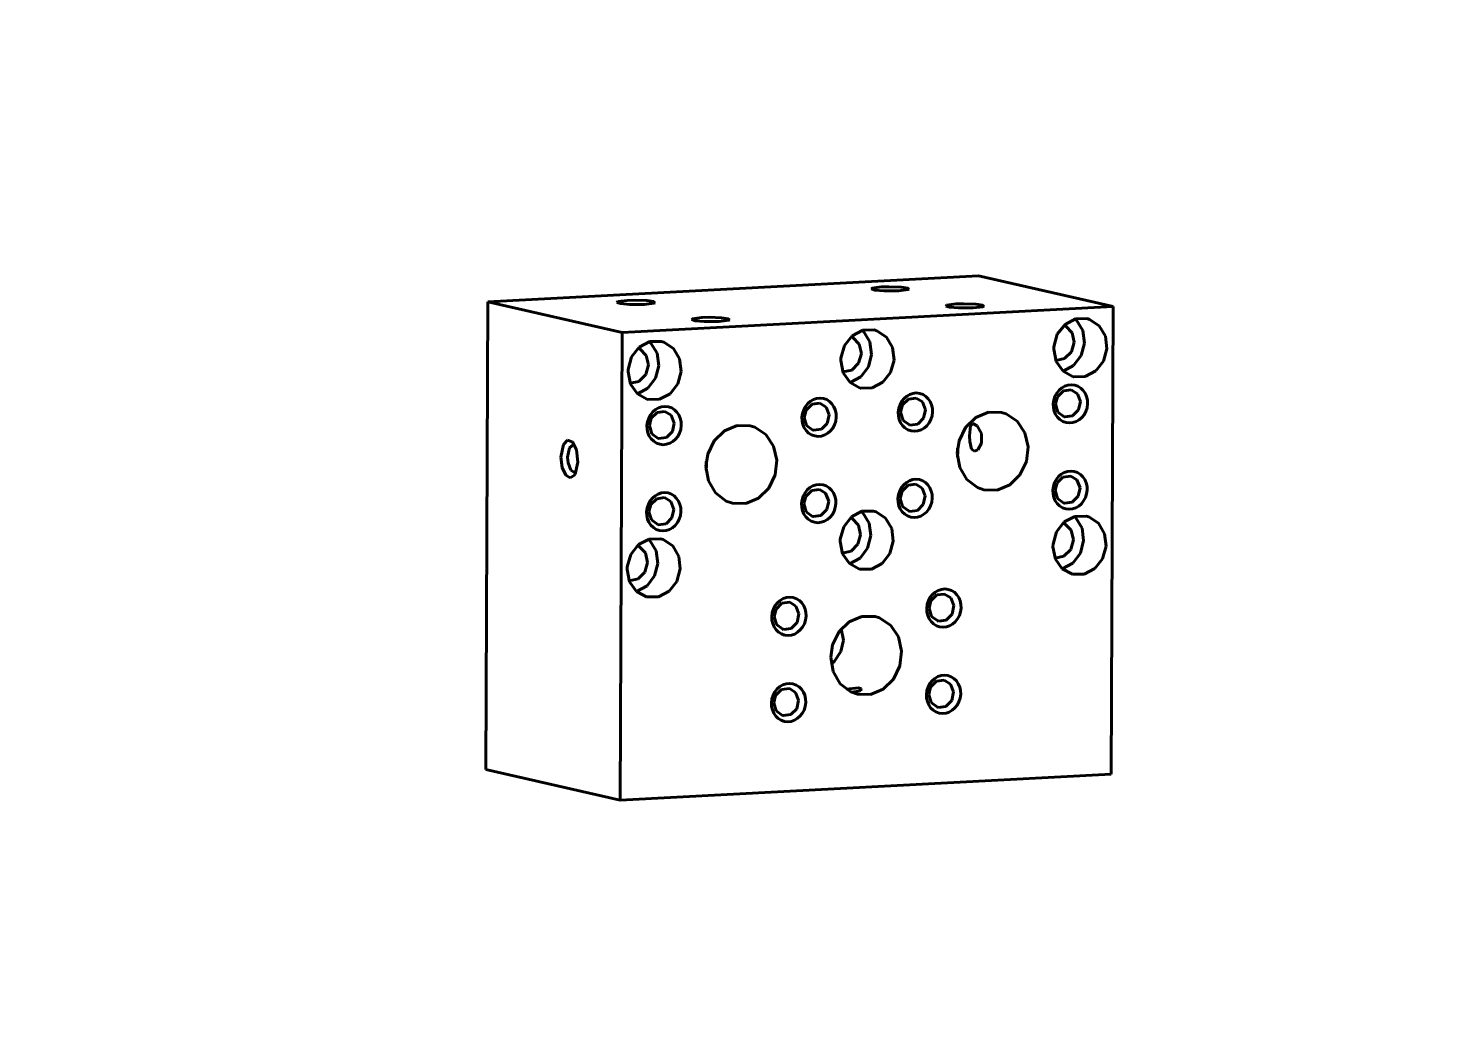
# Model space of a CAD drawing. Header units: millimetres. Extents: x 0 to 420, y 0 to 297.
# Drawn here: x 205.8 to 420, y 148.5 to 297 of the extents above; entities that cross this region are included whole.
import ezdxf

# ---------------------------------------------------------------- set-up
doc = ezdxf.new("R2010")
doc.units = ezdxf.units.MM
doc.linetypes.add('K5LT_BASIC', pattern=[0])
doc.layers.add('Системный слой (1)', color=7, linetype='Continuous', true_color=0x909090)

# ---------------------------------------------------------------- blocks, each defined once
blk = doc.blocks.new('U85')
at = {"layer": 'Системный слой (1)', "color": 5, "linetype": 'K5LT_BASIC', "lineweight": 60, "true_color": 0x0000ff}
for p, q in [((363.85, 253.17), (362.26, 252.33)), ((365.58, 253.21), (363.85, 253.17)), ((365.97, 253.09), (365.58, 253.21)), ((367.43, 252.13), (365.97, 253.09)), ((361.09, 250.84), (360.57, 248.97)), ((362.26, 252.33), (361.09, 250.84)), ((368.35, 250.56), (367.43, 252.13)), ((360.57, 248.97), (360.56, 248.61)), ((360.56, 248.61), (360.92, 246.74)), ((368.06, 246.8), (368.58, 248.67)), ((368.58, 248.67), (368.35, 250.56)), ((360.92, 246.74), (361.97, 245.27)), ((366.89, 245.31), (368.06, 246.8)), ((361.97, 245.27), (363.49, 244.45)), ((363.49, 244.45), (363.57, 244.43)), ((363.57, 244.43), (365.3, 244.47)), ((365.3, 244.47), (366.89, 245.31))]:
    blk.add_line(p, q, dxfattribs=at)
blk = doc.blocks.new('U86')
at = {"layer": 'Системный слой (1)', "color": 5, "linetype": 'K5LT_BASIC', "lineweight": 60, "true_color": 0x0000ff}
for p, q in [((362.36, 252.07), (362.09, 252.19)), ((363.32, 251.08), (362.36, 252.07)), ((363.64, 249.64), (363.32, 251.08)), ((363.23, 248.19), (363.64, 249.64)), ((360.87, 246.87), (362.2, 247.17)), ((362.2, 247.17), (363.23, 248.19))]:
    blk.add_line(p, q, dxfattribs=at)
blk = doc.blocks.new('U87')
at = {"layer": 'Системный слой (1)', "color": 5, "linetype": 'K5LT_BASIC', "lineweight": 60, "true_color": 0x0000ff}
for p, q in [((364, 252.96), (363.79, 253.16)), ((364.95, 251.4), (364, 252.96)), ((365.2, 249.51), (364.95, 251.4)), ((364.71, 247.64), (365.2, 249.51)), ((363.56, 246.12), (364.71, 247.64)), ((361.98, 245.26), (363.56, 246.12))]:
    blk.add_line(p, q, dxfattribs=at)
blk = doc.blocks.new('U88')
at = {"layer": 'Системный слой (1)', "color": 5, "linetype": 'K5LT_BASIC', "lineweight": 60, "true_color": 0x0000ff}
for p, q in [((363.87, 223.15), (363.66, 223.35)), ((364.82, 221.6), (363.87, 223.15)), ((365.07, 219.71), (364.82, 221.6)), ((364.58, 217.83), (365.07, 219.71)), ((363.44, 216.32), (364.58, 217.83)), ((361.85, 215.45), (363.44, 216.32))]:
    blk.add_line(p, q, dxfattribs=at)
blk = doc.blocks.new('U89')
at = {"layer": 'Системный слой (1)', "color": 5, "linetype": 'K5LT_BASIC', "lineweight": 60, "true_color": 0x0000ff}
for p, q in [((362.23, 222.26), (361.97, 222.38)), ((363.19, 221.27), (362.23, 222.26)), ((363.52, 219.84), (363.19, 221.27)), ((363.11, 218.39), (363.52, 219.84)), ((360.75, 217.06), (362.08, 217.36)), ((362.08, 217.36), (363.11, 218.39))]:
    blk.add_line(p, q, dxfattribs=at)
blk = doc.blocks.new('U90')
at = {"layer": 'Системный слой (1)', "color": 5, "linetype": 'K5LT_BASIC', "lineweight": 60, "true_color": 0x0000ff}
for p, q in [((297.87, 219.11), (296.71, 217.61)), ((299.47, 219.95), (297.87, 219.11)), ((301.19, 219.98), (299.47, 219.95)), ((301.59, 219.86), (301.19, 219.98)), ((303.04, 218.91), (301.59, 219.86)), ((303.97, 217.33), (303.04, 218.91)), ((296.71, 217.61), (296.19, 215.75)), ((304.19, 215.44), (303.97, 217.33)), ((296.19, 215.75), (296.17, 215.38)), ((296.17, 215.38), (296.54, 213.52)), ((303.67, 213.57), (304.19, 215.44)), ((296.54, 213.52), (297.58, 212.04)), ((300.92, 211.24), (302.51, 212.08)), ((302.51, 212.08), (303.67, 213.57)), ((297.58, 212.04), (299.11, 211.22)), ((299.11, 211.22), (299.19, 211.21)), ((299.19, 211.21), (300.92, 211.24))]:
    blk.add_line(p, q, dxfattribs=at)
blk = doc.blocks.new('U91')
at = {"layer": 'Системный слой (1)', "color": 5, "linetype": 'K5LT_BASIC', "lineweight": 60, "true_color": 0x0000ff}
for p, q in [((363.72, 223.37), (362.13, 222.53)), ((365.45, 223.4), (363.72, 223.37)), ((365.85, 223.29), (365.45, 223.4)), ((367.3, 222.33), (365.85, 223.29)), ((360.97, 221.04), (360.45, 219.17)), ((362.13, 222.53), (360.97, 221.04)), ((368.23, 220.76), (367.3, 222.33)), ((368.45, 218.86), (368.23, 220.76)), ((360.45, 219.17), (360.43, 218.8)), ((360.43, 218.8), (360.8, 216.94)), ((367.93, 216.99), (368.45, 218.86)), ((360.8, 216.94), (361.84, 215.46)), ((366.77, 215.5), (367.93, 216.99)), ((361.84, 215.46), (363.37, 214.65)), ((363.37, 214.65), (363.44, 214.63)), ((363.44, 214.63), (365.17, 214.66)), ((365.17, 214.66), (366.77, 215.5))]:
    blk.add_line(p, q, dxfattribs=at)
blk = doc.blocks.new('U92')
at = {"layer": 'Системный слой (1)', "color": 5, "linetype": 'K5LT_BASIC', "lineweight": 60, "true_color": 0x0000ff}
for p, q in [((299.74, 249.53), (299.53, 249.73)), ((300.69, 247.98), (299.74, 249.53)), ((300.94, 246.09), (300.69, 247.98)), ((299.3, 242.7), (300.45, 244.21)), ((300.45, 244.21), (300.94, 246.09)), ((297.72, 241.84), (299.3, 242.7))]:
    blk.add_line(p, q, dxfattribs=at)
blk = doc.blocks.new('U93')
at = {"layer": 'Системный слой (1)', "color": 5, "linetype": 'K5LT_BASIC', "lineweight": 60, "true_color": 0x0000ff}
for p, q in [((298, 248.91), (296.83, 247.42)), ((299.59, 249.75), (298, 248.91)), ((301.32, 249.78), (299.59, 249.75)), ((301.71, 249.67), (301.32, 249.78)), ((303.17, 248.71), (301.71, 249.67)), ((304.09, 247.14), (303.17, 248.71)), ((296.83, 247.42), (296.32, 245.55)), ((304.32, 245.24), (304.09, 247.14)), ((296.32, 245.55), (296.3, 245.18)), ((296.3, 245.18), (296.67, 243.32)), ((303.8, 243.38), (304.32, 245.24)), ((296.67, 243.32), (297.71, 241.85)), ((302.64, 241.88), (303.8, 243.38)), ((297.71, 241.85), (299.23, 241.03)), ((299.23, 241.03), (299.31, 241.01)), ((299.31, 241.01), (301.04, 241.04)), ((301.04, 241.04), (302.64, 241.88))]:
    blk.add_line(p, q, dxfattribs=at)
blk = doc.blocks.new('U94')
at = {"layer": 'Системный слой (1)', "color": 5, "linetype": 'K5LT_BASIC', "lineweight": 60, "true_color": 0x0000ff}
for p, q in [((297.97, 218.84), (297.71, 218.96)), ((298.94, 217.85), (297.97, 218.84)), ((298.85, 214.97), (299.26, 216.42)), ((299.26, 216.42), (298.94, 217.85)), ((297.82, 213.94), (298.85, 214.97)), ((296.49, 213.64), (297.82, 213.94))]:
    blk.add_line(p, q, dxfattribs=at)
blk = doc.blocks.new('U95')
at = {"layer": 'Системный слой (1)', "color": 5, "linetype": 'K5LT_BASIC', "lineweight": 60, "true_color": 0x0000ff}
for p, q in [((299.61, 219.73), (299.4, 219.93)), ((300.56, 218.17), (299.61, 219.73)), ((300.81, 216.28), (300.56, 218.17)), ((299.18, 212.9), (300.32, 214.41)), ((300.32, 214.41), (300.81, 216.28)), ((297.6, 212.03), (299.18, 212.9))]:
    blk.add_line(p, q, dxfattribs=at)
blk = doc.blocks.new('U96')
at = {"layer": 'Системный слой (1)', "color": 5, "linetype": 'K5LT_BASIC', "lineweight": 60, "true_color": 0x0000ff}
for p, q in [((298.1, 248.64), (297.83, 248.77)), ((299.06, 247.66), (298.1, 248.64)), ((299.39, 246.22), (299.06, 247.66)), ((297.95, 243.74), (298.97, 244.77)), ((298.97, 244.77), (299.39, 246.22)), ((296.62, 243.45), (297.95, 243.74))]:
    blk.add_line(p, q, dxfattribs=at)
blk = doc.blocks.new('U97')
at = {"layer": 'Системный слой (1)', "color": 5, "linetype": 'K5LT_BASIC', "lineweight": 60, "true_color": 0x0000ff}
for p, q in [((286.17, 232.33), (286.54, 234.24)), ((286.54, 234.24), (287.19, 234.87)), ((287.19, 234.87), (287.87, 234.64)), ((287.87, 234.64), (287.96, 234.54)), ((287.96, 234.54), (288.51, 233.43)), ((286.36, 230.76), (286.17, 232.33)), ((288.73, 231.56), (288.31, 229.75)), ((288.51, 233.43), (288.73, 231.56)), ((286.9, 229.6), (286.36, 230.76)), ((287.56, 229.19), (286.9, 229.6)), ((288.22, 229.61), (287.56, 229.19)), ((288.31, 229.75), (288.22, 229.61))]:
    blk.add_line(p, q, dxfattribs=at)
blk = doc.blocks.new('U98')
at = {"layer": 'Системный слой (1)', "color": 5, "linetype": 'K5LT_BASIC', "lineweight": 60, "true_color": 0x0000ff}
for p, q in [((287.17, 232.29), (287.46, 233.7)), ((287.46, 233.7), (288.01, 234.17)), ((288.01, 234.17), (288.23, 234.13)), ((287.25, 231.44), (287.17, 232.29)), ((287.67, 230.34), (287.25, 231.44)), ((288.23, 229.98), (287.67, 230.34)), ((288.45, 230.05), (288.23, 229.98))]:
    blk.add_line(p, q, dxfattribs=at)
blk = doc.blocks.new('U99')
at = {"layer": 'Системный слой (1)', "color": 5, "linetype": 'K5LT_BASIC', "lineweight": 60, "true_color": 0x0000ff}
for p, q in [((344.41, 255.24), (344.27, 255.1)), ((344.27, 255.1), (344.82, 254.94)), ((345.84, 255.42), (344.41, 255.24)), ((344.82, 254.94), (346.17, 254.82)), ((346.92, 255.45), (345.84, 255.42)), ((348.81, 255.39), (346.92, 255.45)), ((348.39, 254.82), (349.88, 255)), ((349.81, 255.24), (348.81, 255.39)), ((350.03, 255.07), (349.81, 255.24)), ((349.88, 255), (350.03, 255.07)), ((346.17, 254.82), (348.39, 254.82))]:
    blk.add_line(p, q, dxfattribs=at)
blk = doc.blocks.new('U100')
at = {"layer": 'Системный слой (1)', "color": 5, "linetype": 'K5LT_BASIC', "lineweight": 60, "true_color": 0x0000ff}
for p, q in [((294.75, 255.78), (294.61, 255.64)), ((294.61, 255.64), (295.17, 255.47)), ((296.19, 255.96), (294.75, 255.78)), ((295.17, 255.47), (296.52, 255.36)), ((297.27, 255.99), (296.19, 255.96)), ((296.52, 255.36), (298.73, 255.36)), ((299.16, 255.92), (297.27, 255.99)), ((298.73, 255.36), (300.22, 255.54)), ((300.15, 255.78), (299.16, 255.92)), ((300.38, 255.61), (300.15, 255.78)), ((300.22, 255.54), (300.38, 255.61))]:
    blk.add_line(p, q, dxfattribs=at)
blk = doc.blocks.new('U101')
at = {"layer": 'Системный слой (1)', "color": 5, "linetype": 'K5LT_BASIC', "lineweight": 60, "true_color": 0x0000ff}
for p, q in [((306.03, 253.2), (305.89, 253.06)), ((305.89, 253.06), (306.45, 252.89)), ((307.46, 253.38), (306.03, 253.2)), ((306.45, 252.89), (307.79, 252.77)), ((308.54, 253.41), (307.46, 253.38)), ((307.79, 252.77), (310.01, 252.78)), ((310.43, 253.34), (308.54, 253.41)), ((310.01, 252.78), (311.5, 252.96)), ((311.43, 253.2), (310.43, 253.34)), ((311.65, 253.03), (311.43, 253.2)), ((311.5, 252.96), (311.65, 253.03))]:
    blk.add_line(p, q, dxfattribs=at)
blk = doc.blocks.new('U102')
at = {"layer": 'Системный слой (1)', "color": 5, "linetype": 'K5LT_BASIC', "lineweight": 60, "true_color": 0x0000ff}
for p, q in [((333.13, 257.82), (332.99, 257.68)), ((332.99, 257.68), (333.55, 257.52)), ((334.56, 258), (333.13, 257.82)), ((333.55, 257.52), (334.89, 257.4)), ((335.64, 258.03), (334.56, 258)), ((334.89, 257.4), (337.11, 257.4)), ((337.53, 257.97), (335.64, 258.03)), ((337.11, 257.4), (338.6, 257.58)), ((338.53, 257.83), (337.53, 257.97)), ((338.75, 257.66), (338.53, 257.83)), ((338.6, 257.58), (338.75, 257.66))]:
    blk.add_line(p, q, dxfattribs=at)
blk = doc.blocks.new('U103')
at = {"layer": 'Системный слой (1)', "color": 5, "linetype": 'K5LT_BASIC', "lineweight": 60, "true_color": 0x0000ff}
for p, q in [((362.01, 242.32), (361.11, 241.43)), ((363.17, 242.48), (362.01, 242.32)), ((364.12, 241.88), (363.17, 242.48)), ((361.11, 241.43), (360.83, 240.33)), ((360.83, 240.33), (361.19, 239.11)), ((364.57, 240.71), (364.12, 241.88)), ((364.3, 239.43), (364.57, 240.71)), ((361.19, 239.11), (362.14, 238.41)), ((362.14, 238.41), (362.24, 238.38)), ((362.24, 238.38), (363.41, 238.53)), ((363.41, 238.53), (364.3, 239.43))]:
    blk.add_line(p, q, dxfattribs=at)
blk = doc.blocks.new('U104')
at = {"layer": 'Системный слой (1)', "color": 5, "linetype": 'K5LT_BASIC', "lineweight": 60, "true_color": 0x0000ff}
for p, q in [((324.08, 240.3), (323.18, 239.41)), ((325.24, 240.46), (324.08, 240.3)), ((326.19, 239.86), (325.24, 240.46)), ((323.18, 239.41), (322.9, 238.31)), ((322.9, 238.31), (323.26, 237.09)), ((326.64, 238.69), (326.19, 239.86)), ((326.37, 237.41), (326.64, 238.69)), ((323.26, 237.09), (324.21, 236.39)), ((324.21, 236.39), (324.31, 236.36)), ((324.31, 236.36), (325.48, 236.51)), ((325.48, 236.51), (326.37, 237.41))]:
    blk.add_line(p, q, dxfattribs=at)
blk = doc.blocks.new('U105')
at = {"layer": 'Системный слой (1)', "color": 5, "linetype": 'K5LT_BASIC', "lineweight": 60, "true_color": 0x0000ff}
for p, q in [((341.96, 197.6), (341.69, 196.5)), ((342.86, 198.49), (341.96, 197.6)), ((344.03, 198.64), (342.86, 198.49)), ((344.97, 198.05), (344.03, 198.64)), ((345.43, 196.88), (344.97, 198.05)), ((341.69, 196.5), (342.05, 195.28)), ((342.05, 195.28), (343, 194.57)), ((344.26, 194.7), (345.16, 195.6)), ((345.16, 195.6), (345.43, 196.88)), ((343, 194.57), (343.09, 194.55)), ((343.09, 194.55), (344.26, 194.7))]:
    blk.add_line(p, q, dxfattribs=at)
blk = doc.blocks.new('U106')
at = {"layer": 'Системный слой (1)', "color": 5, "linetype": 'K5LT_BASIC', "lineweight": 60, "true_color": 0x0000ff}
for p, q in [((337.67, 227.17), (337.39, 226.07)), ((338.57, 228.06), (337.67, 227.17)), ((339.74, 228.22), (338.57, 228.06)), ((340.68, 227.62), (339.74, 228.22)), ((341.14, 226.45), (340.68, 227.62)), ((337.39, 226.07), (337.75, 224.85)), ((339.97, 224.27), (340.86, 225.17)), ((340.86, 225.17), (341.14, 226.45)), ((337.75, 224.85), (338.71, 224.15)), ((338.71, 224.15), (338.8, 224.12)), ((338.8, 224.12), (339.97, 224.27))]:
    blk.add_line(p, q, dxfattribs=at)
blk = doc.blocks.new('U107')
at = {"layer": 'Системный слой (1)', "color": 5, "linetype": 'K5LT_BASIC', "lineweight": 60, "true_color": 0x0000ff}
for p, q in [((361.95, 229.31), (361.06, 228.41)), ((363.12, 229.46), (361.95, 229.31)), ((364.06, 228.87), (363.12, 229.46)), ((361.06, 228.41), (360.78, 227.31)), ((360.78, 227.31), (361.14, 226.09)), ((364.52, 227.7), (364.06, 228.87)), ((364.25, 226.41), (364.52, 227.7)), ((361.14, 226.09), (362.09, 225.39)), ((362.09, 225.39), (362.18, 225.37)), ((362.18, 225.37), (363.35, 225.52)), ((363.35, 225.52), (364.25, 226.41))]:
    blk.add_line(p, q, dxfattribs=at)
blk = doc.blocks.new('U108')
at = {"layer": 'Системный слой (1)', "color": 5, "linetype": 'K5LT_BASIC', "lineweight": 60, "true_color": 0x0000ff}
for p, q in [((337.73, 240.18), (337.45, 239.08)), ((338.62, 241.08), (337.73, 240.18)), ((339.79, 241.23), (338.62, 241.08)), ((340.73, 240.64), (339.79, 241.23)), ((341.19, 239.47), (340.73, 240.64)), ((337.45, 239.08), (337.81, 237.86)), ((337.81, 237.86), (338.76, 237.16)), ((340.02, 237.29), (340.92, 238.18)), ((340.92, 238.18), (341.19, 239.47)), ((338.76, 237.16), (338.85, 237.14)), ((338.85, 237.14), (340.02, 237.29))]:
    blk.add_line(p, q, dxfattribs=at)
blk = doc.blocks.new('U109')
at = {"layer": 'Системный слой (1)', "color": 5, "linetype": 'K5LT_BASIC', "lineweight": 60, "true_color": 0x0000ff}
for p, q in [((319.48, 197.25), (318.58, 196.35)), ((320.65, 197.4), (319.48, 197.25)), ((321.59, 196.81), (320.65, 197.4)), ((318.58, 196.35), (318.3, 195.25)), ((318.3, 195.25), (318.66, 194.03)), ((322.05, 195.64), (321.59, 196.81)), ((321.77, 194.35), (322.05, 195.64)), ((318.66, 194.03), (319.62, 193.33)), ((319.62, 193.33), (319.71, 193.31)), ((319.71, 193.31), (320.88, 193.46)), ((320.88, 193.46), (321.77, 194.35))]:
    blk.add_line(p, q, dxfattribs=at)
blk = doc.blocks.new('U110')
at = {"layer": 'Системный слой (1)', "color": 5, "linetype": 'K5LT_BASIC', "lineweight": 60, "true_color": 0x0000ff}
for p, q in [((319.53, 210.26), (318.64, 209.37)), ((320.7, 210.41), (319.53, 210.26)), ((321.64, 209.82), (320.7, 210.41)), ((318.64, 209.37), (318.36, 208.27)), ((318.36, 208.27), (318.72, 207.05)), ((322.1, 208.65), (321.64, 209.82)), ((321.83, 207.37), (322.1, 208.65)), ((318.72, 207.05), (319.67, 206.35)), ((319.67, 206.35), (319.76, 206.32)), ((319.76, 206.32), (320.93, 206.47)), ((320.93, 206.47), (321.83, 207.37))]:
    blk.add_line(p, q, dxfattribs=at)
blk = doc.blocks.new('U111')
at = {"layer": 'Системный слой (1)', "color": 5, "linetype": 'K5LT_BASIC', "lineweight": 60, "true_color": 0x0000ff}
for p, q in [((342.02, 210.61), (341.74, 209.51)), ((342.91, 211.51), (342.02, 210.61)), ((344.08, 211.66), (342.91, 211.51)), ((345.03, 211.07), (344.08, 211.66)), ((345.48, 209.9), (345.03, 211.07)), ((341.74, 209.51), (342.1, 208.29)), ((342.1, 208.29), (343.05, 207.59)), ((344.32, 207.72), (345.21, 208.61)), ((345.21, 208.61), (345.48, 209.9)), ((343.05, 207.59), (343.15, 207.57)), ((343.15, 207.57), (344.32, 207.72))]:
    blk.add_line(p, q, dxfattribs=at)
blk = doc.blocks.new('U112')
at = {"layer": 'Системный слой (1)', "color": 5, "linetype": 'K5LT_BASIC', "lineweight": 60, "true_color": 0x0000ff}
for p, q in [((324.02, 227.29), (323.13, 226.39)), ((325.19, 227.44), (324.02, 227.29)), ((326.13, 226.85), (325.19, 227.44)), ((323.13, 226.39), (322.85, 225.29)), ((322.85, 225.29), (323.21, 224.07)), ((326.59, 225.68), (326.13, 226.85)), ((326.32, 224.39), (326.59, 225.68)), ((323.21, 224.07), (324.16, 223.37)), ((324.16, 223.37), (324.25, 223.35)), ((324.25, 223.35), (325.42, 223.5)), ((325.42, 223.5), (326.32, 224.39))]:
    blk.add_line(p, q, dxfattribs=at)
blk = doc.blocks.new('U113')
at = {"layer": 'Системный слой (1)', "color": 5, "linetype": 'K5LT_BASIC', "lineweight": 60, "true_color": 0x0000ff}
for p, q in [((299.8, 238.17), (299.52, 237.06)), ((300.69, 239.06), (299.8, 238.17)), ((301.86, 239.21), (300.69, 239.06)), ((302.8, 238.62), (301.86, 239.21)), ((303.26, 237.45), (302.8, 238.62)), ((299.52, 237.06), (299.88, 235.84)), ((299.88, 235.84), (300.83, 235.14)), ((302.09, 235.27), (302.99, 236.16)), ((302.99, 236.16), (303.26, 237.45)), ((300.83, 235.14), (300.92, 235.12)), ((300.92, 235.12), (302.09, 235.27))]:
    blk.add_line(p, q, dxfattribs=at)
blk = doc.blocks.new('U114')
at = {"layer": 'Системный слой (1)', "color": 5, "linetype": 'K5LT_BASIC', "lineweight": 60, "true_color": 0x0000ff}
for p, q in [((299.74, 225.15), (299.46, 224.05)), ((300.64, 226.04), (299.74, 225.15)), ((301.81, 226.2), (300.64, 226.04)), ((302.75, 225.6), (301.81, 226.2)), ((303.21, 224.43), (302.75, 225.6)), ((299.46, 224.05), (299.82, 222.83)), ((299.82, 222.83), (300.78, 222.13)), ((302.04, 222.25), (302.93, 223.15)), ((302.93, 223.15), (303.21, 224.43)), ((300.78, 222.13), (300.87, 222.1)), ((300.87, 222.1), (302.04, 222.25))]:
    blk.add_line(p, q, dxfattribs=at)
blk = doc.blocks.new('U115')
at = {"layer": 'Системный слой (1)', "color": 5, "linetype": 'K5LT_BASIC', "lineweight": 60, "true_color": 0x0000ff}
for p, q in [((346.06, 233.08), (346.04, 233.65)), ((346.01, 232.38), (346.06, 233.08))]:
    blk.add_line(p, q, dxfattribs=at)
blk = doc.blocks.new('U116')
at = {"layer": 'Системный слой (1)', "color": 5, "linetype": 'K5LT_BASIC', "lineweight": 60, "true_color": 0x0000ff}
for p, q in [((348.78, 238.3), (347.24, 236.79)), ((350.69, 239.09), (348.78, 238.3)), ((352.69, 239.06), (350.69, 239.09)), ((353.37, 238.85), (352.69, 239.06)), ((355.05, 237.74), (353.37, 238.85)), ((347.24, 236.79), (346.26, 234.79)), ((356.21, 236), (355.05, 237.74)), ((356.69, 233.86), (356.21, 236)), ((346.26, 234.79), (345.99, 232.93)), ((356.43, 231.64), (356.69, 233.86)), ((345.99, 232.93), (346.36, 230.76)), ((355.46, 229.64), (356.43, 231.64)), ((346.36, 230.76), (347.42, 228.94)), ((353.91, 228.13), (355.46, 229.64)), ((347.42, 228.94), (349.03, 227.71)), ((349.03, 227.71), (350.01, 227.37)), ((350.01, 227.37), (352.01, 227.34)), ((352.01, 227.34), (353.91, 228.13))]:
    blk.add_line(p, q, dxfattribs=at)
blk = doc.blocks.new('U117')
at = {"layer": 'Системный слой (1)', "color": 5, "linetype": 'K5LT_BASIC', "lineweight": 60, "true_color": 0x0000ff}
for p, q in [((347.86, 235.52), (348.01, 237.04)), ((348.01, 237.04), (348.36, 237.39)), ((348.36, 237.39), (349.01, 237.02)), ((349.01, 237.02), (349.65, 235.87)), ((349.65, 235.87), (349.67, 234.44)), ((347.88, 234.69), (347.86, 235.52)), ((348.12, 233.5), (347.88, 234.69)), ((348.59, 233.19), (348.12, 233.5)), ((349.67, 234.44), (349.08, 233.42)), ((349.08, 233.42), (348.59, 233.19))]:
    blk.add_line(p, q, dxfattribs=at)
blk = doc.blocks.new('U118')
at = {"layer": 'Системный слой (1)', "color": 5, "linetype": 'K5LT_BASIC', "lineweight": 60, "true_color": 0x0000ff}
for p, q in [((308.13, 231.06), (308.11, 231.63)), ((308.08, 230.36), (308.13, 231.06))]:
    blk.add_line(p, q, dxfattribs=at)
blk = doc.blocks.new('U119')
at = {"layer": 'Системный слой (1)', "color": 5, "linetype": 'K5LT_BASIC', "lineweight": 60, "true_color": 0x0000ff}
for p, q in [((310.85, 236.28), (309.31, 234.77)), ((312.76, 237.07), (310.85, 236.28)), ((314.76, 237.04), (312.76, 237.07)), ((315.44, 236.83), (314.76, 237.04)), ((317.12, 235.72), (315.44, 236.83)), ((318.28, 233.98), (317.12, 235.72)), ((309.31, 234.77), (308.33, 232.77)), ((318.76, 231.84), (318.28, 233.98)), ((308.33, 232.77), (308.06, 230.91)), ((318.5, 229.62), (318.76, 231.84)), ((308.06, 230.91), (308.43, 228.74)), ((317.53, 227.62), (318.5, 229.62)), ((308.43, 228.74), (309.49, 226.92)), ((315.98, 226.11), (317.53, 227.62)), ((309.49, 226.92), (311.1, 225.69)), ((311.1, 225.69), (312.08, 225.35)), ((312.08, 225.35), (314.08, 225.32)), ((314.08, 225.32), (315.98, 226.11))]:
    blk.add_line(p, q, dxfattribs=at)
blk = doc.blocks.new('U120')
at = {"layer": 'Системный слой (1)', "color": 5, "linetype": 'K5LT_BASIC', "lineweight": 60, "true_color": 0x0000ff}
for p, q in [((331.6, 208.28), (329.69, 207.48)), ((333.6, 208.25), (331.6, 208.28)), ((334.28, 208.04), (333.6, 208.25)), ((335.96, 206.93), (334.28, 208.04)), ((328.15, 205.98), (327.17, 203.98)), ((329.69, 207.48), (328.15, 205.98)), ((337.12, 205.18), (335.96, 206.93)), ((327.17, 203.98), (326.9, 202.12)), ((337.6, 203.05), (337.12, 205.18)), ((326.9, 202.12), (327.27, 199.95)), ((337.34, 200.83), (337.6, 203.05)), ((327.27, 199.95), (328.33, 198.12)), ((336.37, 198.82), (337.34, 200.83)), ((328.33, 198.12), (329.94, 196.89)), ((332.92, 196.52), (334.82, 197.32)), ((334.82, 197.32), (336.37, 198.82)), ((329.94, 196.89), (330.92, 196.55)), ((330.92, 196.55), (332.92, 196.52))]:
    blk.add_line(p, q, dxfattribs=at)
blk = doc.blocks.new('U121')
at = {"layer": 'Системный слой (1)', "color": 5, "linetype": 'K5LT_BASIC', "lineweight": 60, "true_color": 0x0000ff}
for p, q in [((328.48, 206.41), (328.82, 204.71)), ((328.82, 204.71), (328.44, 202.97)), ((327.47, 201.53), (326.98, 201.08)), ((328.44, 202.97), (327.47, 201.53))]:
    blk.add_line(p, q, dxfattribs=at)
blk = doc.blocks.new('U122')
at = {"layer": 'Системный слой (1)', "color": 5, "linetype": 'K5LT_BASIC', "lineweight": 60, "true_color": 0x0000ff}
for p, q in [((329.22, 197.32), (331.11, 197.52)), ((331.11, 197.52), (331.53, 197.33)), ((331.53, 197.32), (331.18, 197)), ((331.53, 197.33), (331.53, 197.32)), ((331.18, 197), (330.03, 196.85))]:
    blk.add_line(p, q, dxfattribs=at)
blk = doc.blocks.new('U123')
at = {"layer": 'Системный слой (1)', "color": 5, "linetype": 'K5LT_BASIC', "lineweight": 60, "true_color": 0x0000ff}
for p, q in [((330.23, 250.36), (329.96, 250.48)), ((331.19, 249.37), (330.23, 250.36)), ((331.52, 247.93), (331.19, 249.37)), ((330.08, 245.45), (331.1, 246.48)), ((331.1, 246.48), (331.52, 247.93)), ((328.74, 245.16), (330.08, 245.45))]:
    blk.add_line(p, q, dxfattribs=at)
blk = doc.blocks.new('U124')
at = {"layer": 'Системный слой (1)', "color": 5, "linetype": 'K5LT_BASIC', "lineweight": 60, "true_color": 0x0000ff}
for p, q in [((331.87, 251.24), (331.66, 251.45)), ((332.82, 249.69), (331.87, 251.24)), ((333.07, 247.8), (332.82, 249.69)), ((332.58, 245.93), (333.07, 247.8)), ((329.85, 243.55), (331.43, 244.41)), ((331.43, 244.41), (332.58, 245.93))]:
    blk.add_line(p, q, dxfattribs=at)
blk = doc.blocks.new('U125')
at = {"layer": 'Системный слой (1)', "color": 5, "linetype": 'K5LT_BASIC', "lineweight": 60, "true_color": 0x0000ff}
for p, q in [((330.13, 250.62), (328.96, 249.13)), ((331.72, 251.46), (330.13, 250.62)), ((333.45, 251.5), (331.72, 251.46)), ((333.84, 251.38), (333.45, 251.5)), ((335.3, 250.42), (333.84, 251.38)), ((328.96, 249.13), (328.44, 247.26)), ((336.22, 248.85), (335.3, 250.42)), ((336.45, 246.95), (336.22, 248.85)), ((328.44, 247.26), (328.43, 246.89)), ((328.43, 246.89), (328.79, 245.03)), ((335.93, 245.09), (336.45, 246.95)), ((328.79, 245.03), (329.84, 243.56)), ((334.76, 243.6), (335.93, 245.09)), ((329.84, 243.56), (331.36, 242.74)), ((331.36, 242.74), (331.44, 242.72)), ((331.44, 242.72), (333.17, 242.75)), ((333.17, 242.75), (334.76, 243.6))]:
    blk.add_line(p, q, dxfattribs=at)
blk = doc.blocks.new('U126')
at = {"layer": 'Системный слой (1)', "color": 5, "linetype": 'K5LT_BASIC', "lineweight": 60, "true_color": 0x0000ff}
for p, q in [((330.01, 223.3), (328.85, 221.81)), ((331.61, 224.14), (330.01, 223.3)), ((333.33, 224.17), (331.61, 224.14)), ((333.73, 224.06), (333.33, 224.17)), ((335.18, 223.1), (333.73, 224.06)), ((336.11, 221.53), (335.18, 223.1)), ((328.85, 221.81), (328.33, 219.94)), ((336.33, 219.63), (336.11, 221.53)), ((328.33, 219.94), (328.31, 219.57)), ((328.31, 219.57), (328.68, 217.71)), ((335.81, 217.77), (336.33, 219.63)), ((328.68, 217.71), (329.72, 216.24)), ((334.65, 216.27), (335.81, 217.77)), ((329.72, 216.24), (331.25, 215.42)), ((331.25, 215.42), (331.33, 215.4)), ((331.33, 215.4), (333.06, 215.43)), ((333.06, 215.43), (334.65, 216.27))]:
    blk.add_line(p, q, dxfattribs=at)
blk = doc.blocks.new('U127')
at = {"layer": 'Системный слой (1)', "color": 5, "linetype": 'K5LT_BASIC', "lineweight": 60, "true_color": 0x0000ff}
for p, q in [((331.75, 223.92), (331.54, 224.12)), ((332.7, 222.37), (331.75, 223.92)), ((332.95, 220.48), (332.7, 222.37)), ((331.32, 217.09), (332.46, 218.6)), ((332.46, 218.6), (332.95, 220.48)), ((329.73, 216.22), (331.32, 217.09))]:
    blk.add_line(p, q, dxfattribs=at)
blk = doc.blocks.new('U128')
at = {"layer": 'Системный слой (1)', "color": 5, "linetype": 'K5LT_BASIC', "lineweight": 60, "true_color": 0x0000ff}
for p, q in [((330.11, 223.03), (329.85, 223.15)), ((331.08, 222.04), (330.11, 223.03)), ((331.4, 220.61), (331.08, 222.04)), ((329.96, 218.13), (330.99, 219.16)), ((330.99, 219.16), (331.4, 220.61)), ((328.63, 217.83), (329.96, 218.13))]:
    blk.add_line(p, q, dxfattribs=at)

msp = doc.modelspace()

# ---------------------------------------------------------------- linework, layer by layer
at = {"layer": 'Системный слой (1)', "color": 5, "linetype": 'K5LT_BASIC', "lineweight": 60, "true_color": 0x0000ff}
for p, q in [((275.13, 255.74), (349.21, 259.69)), ((349.21, 259.69), (369.51, 255.04)), ((275.13, 255.74), (274.84, 185.2)), ((295.43, 251.1), (275.13, 255.74)), ((369.51, 255.04), (295.43, 251.1)), ((369.51, 255.04), (369.21, 184.5)), ((295.43, 251.1), (295.14, 180.56)), ((295.14, 180.56), (274.84, 185.2)), ((369.21, 184.5), (295.14, 180.56))]:
    msp.add_line(p, q, dxfattribs=at)
for centre in [(339.68, 239.1), (363.07, 240.35), (301.75, 237.08), (325.14, 238.33), (339.63, 226.09), (363.01, 227.33), (301.7, 224.07), (325.08, 225.31), (343.98, 209.53), (320.59, 208.29), (343.92, 196.52), (320.54, 195.27)]:
    msp.add_ellipse(centre, major_axis=(-0.65, -2.83), ratio=0.886489, dxfattribs=at)

# ---------------------------------------------------------------- block references
at = {"layer": 'Системный слой (1)'}
for name in ['U102', 'U100', 'U99', 'U101', 'U85', 'U87', 'U125', 'U124', 'U86', 'U93', 'U96', 'U92', 'U123', 'U103', 'U104', 'U108', 'U113', 'U116', 'U119', 'U117', 'U97', 'U98', 'U115', 'U118', 'U107', 'U112', 'U106', 'U114', 'U126', 'U128', 'U127', 'U91', 'U88', 'U89', 'U90', 'U94', 'U95', 'U110', 'U111', 'U120', 'U121', 'U109', 'U122', 'U105']:
    msp.add_blockref(name, (0, 0), dxfattribs=at)

doc.saveas('drawing.dxf')
